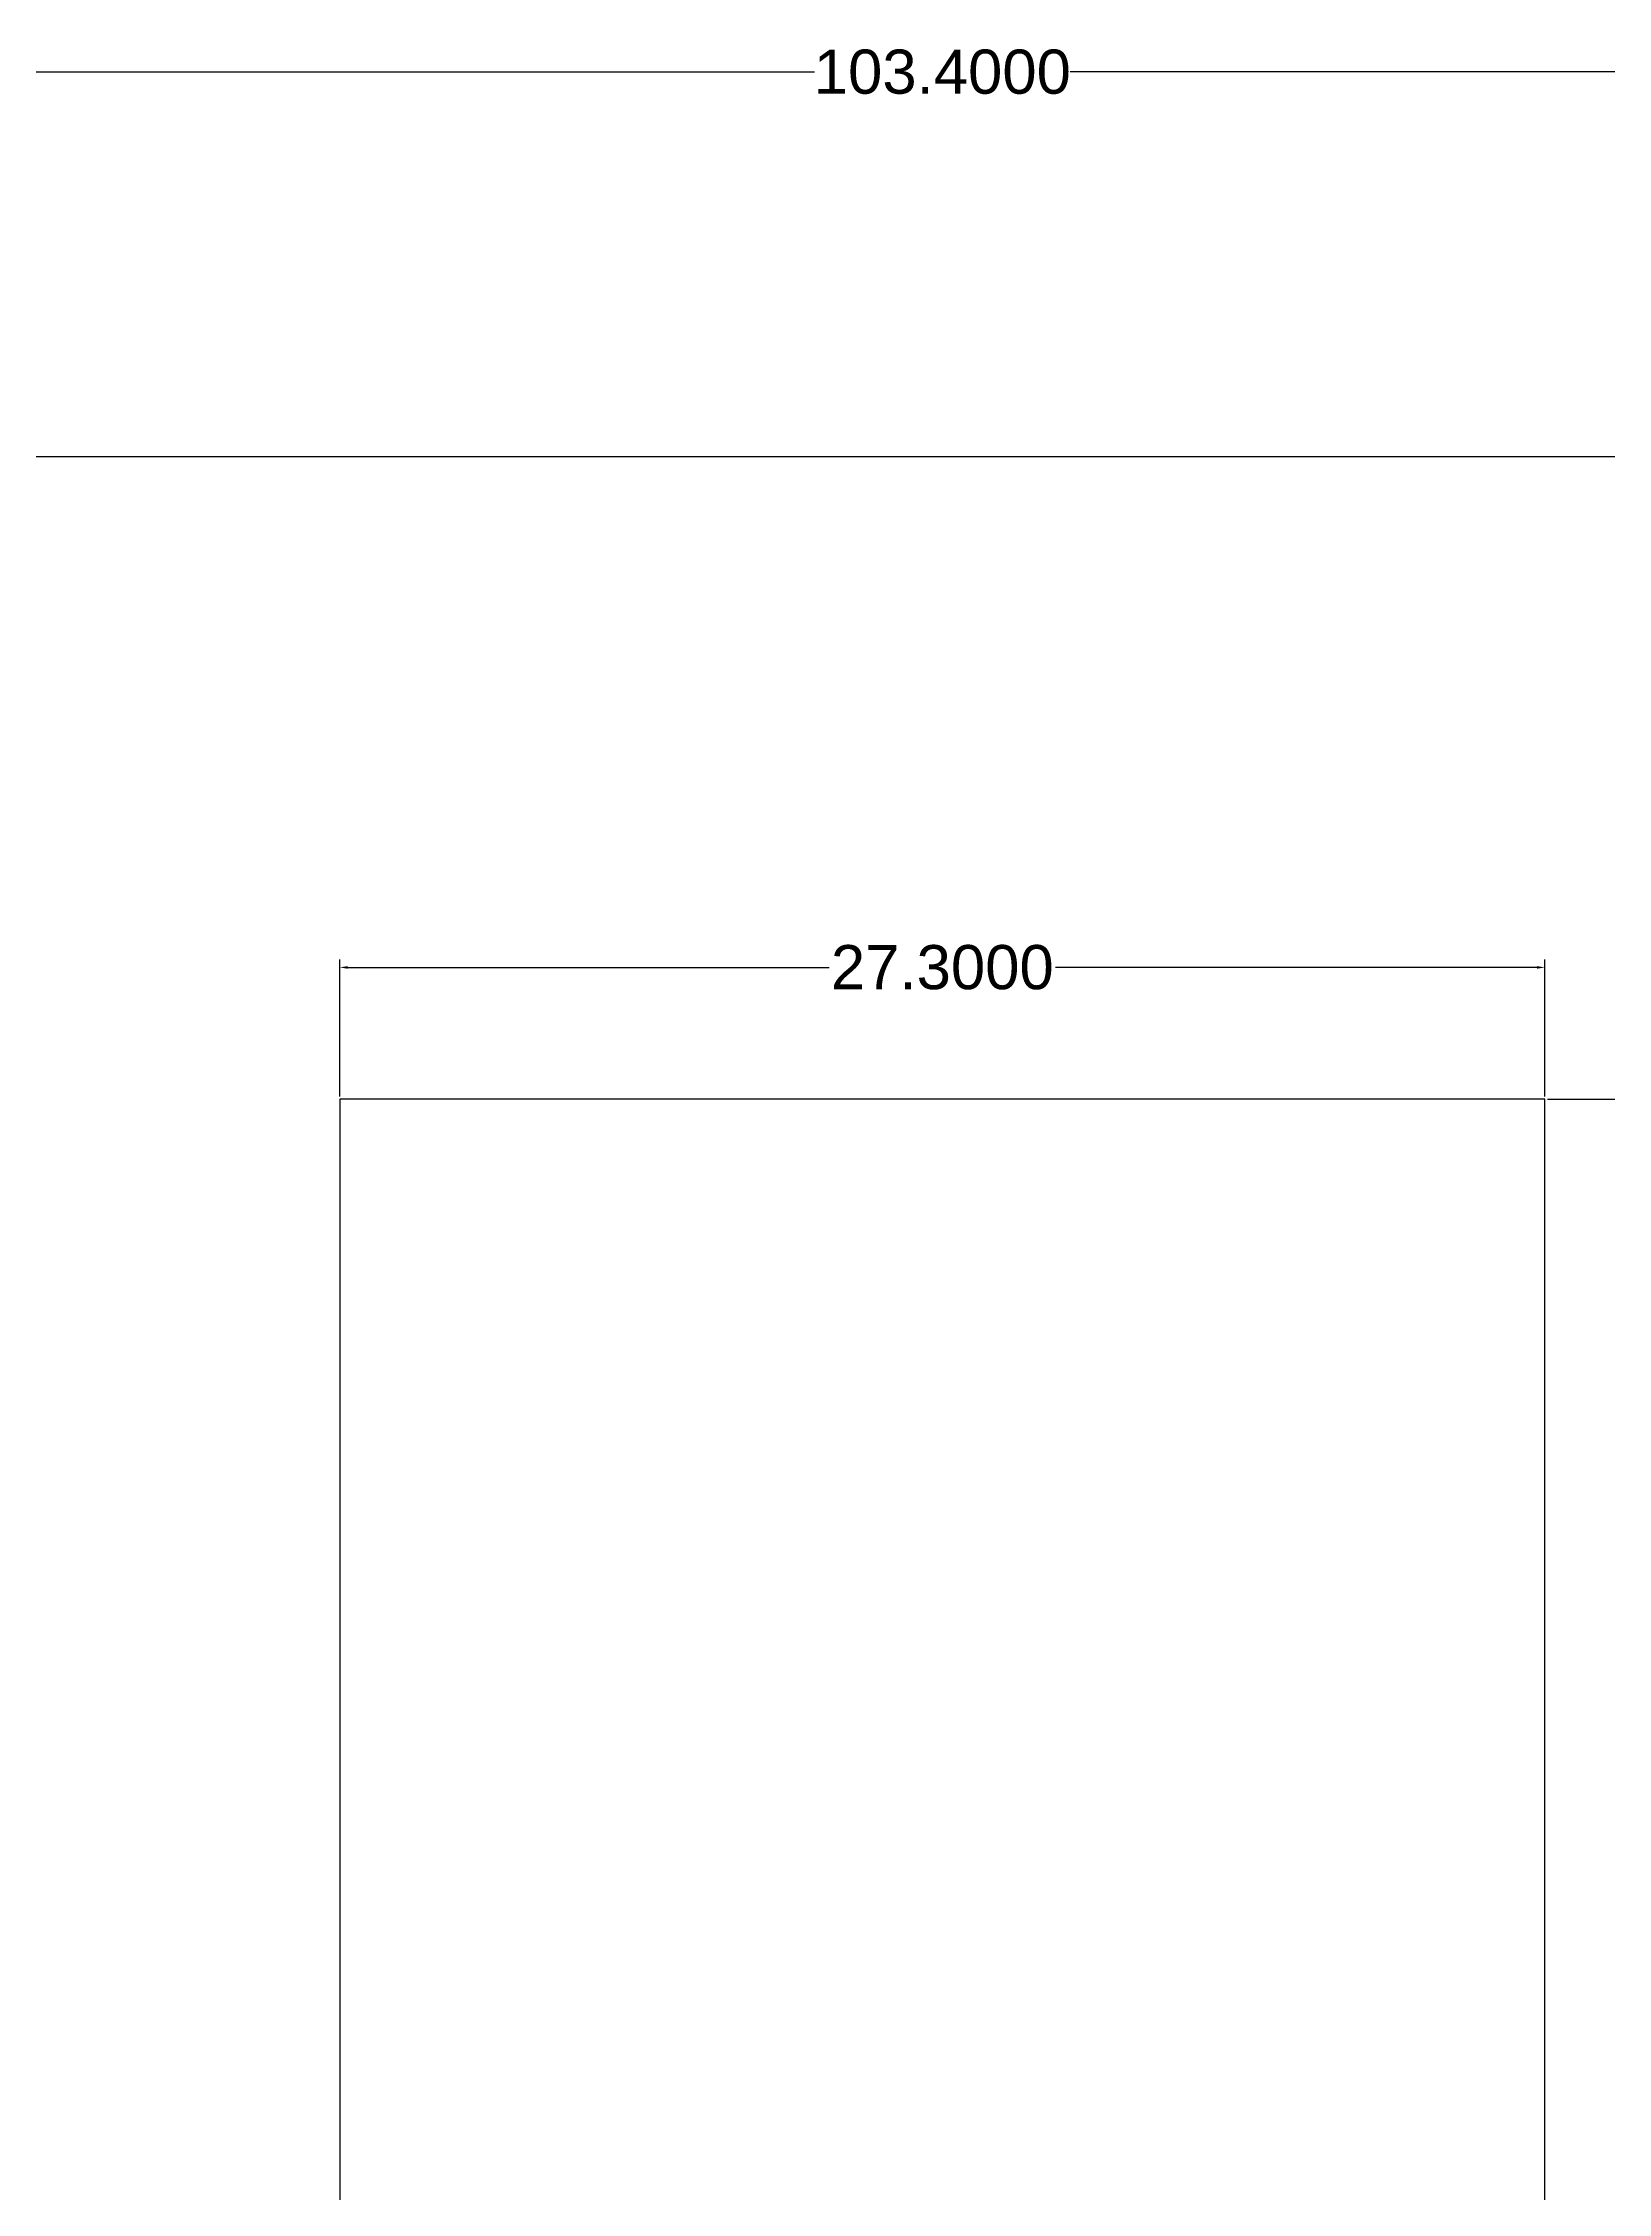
# Model space of a CAD drawing. Header units: inches. Extents: x -22 to 121, y -8 to 90.
# Drawn here: x 31.33 to 66.78, y 41.07 to 89.78 of the extents above; entities that cross this region are included whole.
import ezdxf

# ---------------------------------------------------------------- set-up
doc = ezdxf.new("R2010")
doc.units = ezdxf.units.IN
doc.header["$MEASUREMENT"] = 0
for name, color, linetype in [('Contornos', 7, 'Continuous'), ('Dimensoes', 130, 'Continuous'), ('piso1', 170, 'Continuous'), ('piso2', 170, 'Continuous'), ('piso3', 170, 'Continuous')]:
    doc.layers.add(name, color=color, linetype=linetype)
doc.styles.get("Standard").update_dxf_attribs({"font": 'arial.ttf', "height": 1})
doc.dimstyles.new('Anotativo', dxfattribs={"dimscale": 0, "dimtxt": 0.18, "dimasz": 0.18, "dimexe": 0.18, "dimexo": 0.0625, "dimgap": 0.09, "dimtad": 0, "dimtih": 1, "dimtoh": 1, "dimdec": 4, "dimzin": 0, "dimdsep": 46, "dimtxsty": 'Standard', "dimcen": 0.09, "dimadec": 0, "dimazin": 0, "dimtfac": 1, "dimtdec": 4, "dimtofl": 0, "dimtmove": 0, "dimatfit": 3, "dimfxl": 1, "dimtolj": 1, "dimtzin": 0, "dimarcsym": 0})

# ---------------------------------------------------------------- blocks, each defined once
blk = doc.blocks.new('*D152')
at = {"layer": 'Defpoints', "color": 0, "transparency": 16777216}
for p in [(103.4, 89.122), (0, 80.4), (103.4, 80.4)]:
    blk.add_point(p, dxfattribs=at)
at = {"layer": 'Dimensoes', "color": 0, "lineweight": -2, "transparency": 16777216}
for p, q in [((0, 80.463), (0, 89.302)), ((103.4, 80.463), (103.4, 89.302)), ((0.18, 89.122), (48.806, 89.122)), ((103.22, 89.122), (54.594, 89.122))]:
    blk.add_line(p, q, dxfattribs=at)
at = {"layer": 'Dimensoes', "color": 0, "transparency": 16777216}
for points in [[(0.18, 89.152), (0.18, 89.092), (0, 89.122)], [(103.22, 89.152), (103.22, 89.092), (103.4, 89.122)]]:
    blk.add_solid(points, dxfattribs=at)
at = {"layer": 'Dimensoes', "color": 0, "transparency": 16777216, "insert": (51.7, 89.122), "char_height": 1, "attachment_point": 5}
blk.add_mtext('\\A1;103.4000', dxfattribs=at)
blk = doc.blocks.new('*D154')
at = {"layer": 'Defpoints', "color": 0, "transparency": 16777216}
for p in [(65.35, 65.85), (65.35, 14.55), (72.757, 14.55)]:
    blk.add_point(p, dxfattribs=at)
at = {"layer": 'Dimensoes', "color": 0, "lineweight": -2, "transparency": 16777216}
for p, q in [((65.413, 65.85), (72.937, 65.85)), ((72.757, 65.67), (72.757, 40.801)), ((72.757, 14.73), (72.757, 39.599)), ((65.413, 14.55), (72.937, 14.55))]:
    blk.add_line(p, q, dxfattribs=at)
at = {"layer": 'Dimensoes', "color": 0, "transparency": 16777216}
for points in [[(72.727, 65.67), (72.787, 65.67), (72.757, 65.85)], [(72.727, 14.73), (72.787, 14.73), (72.757, 14.55)]]:
    blk.add_solid(points, dxfattribs=at)
at = {"layer": 'Dimensoes', "color": 0, "transparency": 16777216, "insert": (72.757, 40.2), "char_height": 1, "attachment_point": 5}
blk.add_mtext('\\A1;51.3000', dxfattribs=at)
blk = doc.blocks.new('*D155')
at = {"layer": 'Defpoints', "color": 0, "transparency": 16777216}
for p in [(65.35, 68.835), (38.05, 65.85), (65.35, 65.85)]:
    blk.add_point(p, dxfattribs=at)
at = {"layer": 'Dimensoes', "color": 0, "lineweight": -2, "transparency": 16777216}
for p, q in [((38.05, 65.913), (38.05, 69.015)), ((38.23, 68.835), (49.139, 68.835)), ((65.17, 68.835), (54.261, 68.835)), ((65.35, 65.913), (65.35, 69.015))]:
    blk.add_line(p, q, dxfattribs=at)
at = {"layer": 'Dimensoes', "color": 0, "transparency": 16777216}
for points in [[(38.23, 68.865), (38.23, 68.805), (38.05, 68.835)], [(65.17, 68.865), (65.17, 68.805), (65.35, 68.835)]]:
    blk.add_solid(points, dxfattribs=at)
at = {"layer": 'Dimensoes', "color": 0, "transparency": 16777216, "insert": (51.7, 68.835), "char_height": 1, "attachment_point": 5}
blk.add_mtext('\\A1;27.3000', dxfattribs=at)

msp = doc.modelspace()

# ---------------------------------------------------------------- linework, layer by layer
at = {"layer": 'Contornos'}
for p, q in [((103.40003, 80.4), (0.00011, 80.4)), ((65.35011, 65.8502), (38.05011, 65.8502)), ((38.05011, 65.8502), (38.05011, 14.5502)), ((65.35011, 14.5502), (65.35011, 65.8502))]:
    msp.add_line(p, q, dxfattribs=at)
at = {"layer": 'piso1'}
msp.add_line((103.40011, 80.4002), (0.00011, 80.4002), dxfattribs=at)
at = {"layer": 'piso2'}
for p, q in [((103.40011, 80.4002, 4.2), (0.00011, 80.4002, 4.2)), ((92.40011, 80.4002, 4.2), (31.9937, 80.4002, 4.2))]:
    msp.add_line(p, q, dxfattribs=at)
at = {"layer": 'piso3'}
for p, q in [((103.40011, 80.4002, 8.4), (0.00011, 80.4002, 8.4)), ((92.40011, 80.4002, 8.4), (31.9937, 80.4002, 8.4))]:
    msp.add_line(p, q, dxfattribs=at)

# ---------------------------------------------------------------- dimensions: what is measured, and where the dimension line sits
at = {"layer": 'Dimensoes'}
for base, p1, p2, picture, middle in [((103.40011, 89.12188), (0.00011, 80.4), (103.40011, 80.4002), '*D152', (51.70011, 89.12188)), ((65.35011, 68.8353), (38.05011, 65.8502), (65.35011, 65.8502), '*D155', (51.70011, 68.8353))]:
    dim = msp.add_linear_dim(base=base, p1=p1, p2=p2, dimstyle='Anotativo', dxfattribs=at)
    dim.commit()
    dim.dimension.update_dxf_attribs({"geometry": picture, "text_midpoint": middle})
dim = msp.add_linear_dim(base=(72.75663, 14.5502), p1=(65.35011, 65.8502), p2=(65.35011, 14.5502), angle=90, dimstyle='Anotativo', dxfattribs=at)
dim.commit()
dim.dimension.update_dxf_attribs({"geometry": '*D154', "text_midpoint": (72.75663, 40.2002)})

doc.saveas('drawing.dxf')
